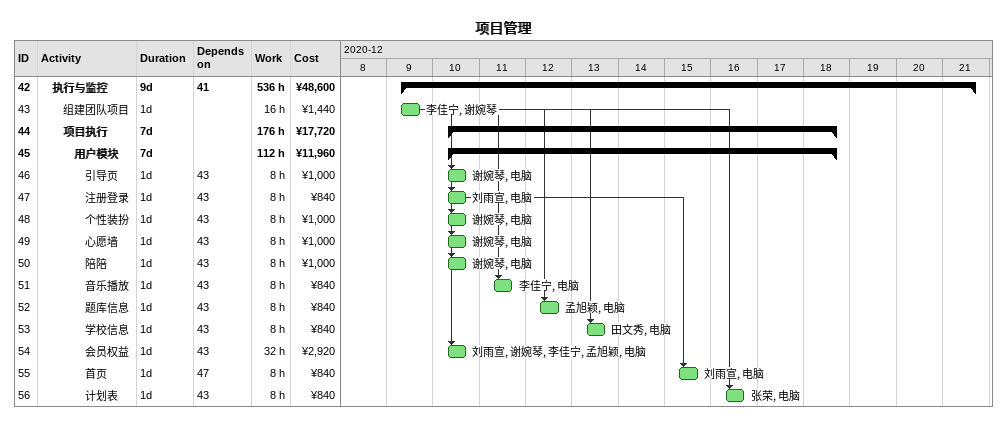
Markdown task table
项目管理

| ID | Level | Task | Duration | Start | Finish | Predecessors | Resources | Work (h) | Cost (¥) |
|---|---|---|---|---|---|---|---|---|---|
| 42 | 2 | **执行与监控** | 9d | 2020-12-09 | 2020-12-21 | 41 |  | 536 | 48600 |
| 43 | 3 | 组建团队项目 | 1d | 2020-12-09 | 2020-12-09 |  | 李佳宁, 谢婉琴 | 16 | 1440 |
| 44 | 3 | **项目执行** | 7d | 2020-12-10 | 2020-12-18 |  |  | 176 | 17720 |
| 45 | 4 | **用户模块** | 7d | 2020-12-10 | 2020-12-18 |  |  | 112 | 11960 |
| 46 | 5 | 引导页 | 1d | 2020-12-10 | 2020-12-10 | 43 | 谢婉琴, 电脑 | 8 | 1000 |
| 47 | 5 | 注册登录 | 1d | 2020-12-10 | 2020-12-10 | 43 | 刘雨宣, 电脑 | 8 | 840 |
| 48 | 5 | 个性装扮 | 1d | 2020-12-10 | 2020-12-10 | 43 | 谢婉琴, 电脑 | 8 | 1000 |
| 49 | 5 | 心愿墙 | 1d | 2020-12-10 | 2020-12-10 | 43 | 谢婉琴, 电脑 | 8 | 1000 |
| 50 | 5 | 陪陪 | 1d | 2020-12-10 | 2020-12-10 | 43 | 谢婉琴, 电脑 | 8 | 1000 |
| 51 | 5 | 音乐播放 | 1d | 2020-12-11 | 2020-12-11 | 43 | 李佳宁, 电脑 | 8 | 840 |
| 52 | 5 | 题库信息 | 1d | 2020-12-12 | 2020-12-12 | 43 | 孟旭颖, 电脑 | 8 | 840 |
| 53 | 5 | 学校信息 | 1d | 2020-12-13 | 2020-12-13 | 43 | 田文秀, 电脑 | 8 | 840 |
| 54 | 5 | 会员权益 | 1d | 2020-12-10 | 2020-12-10 | 43 | 刘雨宣, 谢婉琴, 李佳宁, 孟旭颖, 电脑 | 32 | 2920 |
| 55 | 5 | 首页 | 1d | 2020-12-15 | 2020-12-15 | 47 | 刘雨宣, 电脑 | 8 | 840 |
| 56 | 5 | 计划表 | 1d | 2020-12-16 | 2020-12-16 | 43 | 张荣, 电脑 | 8 | 840 |
